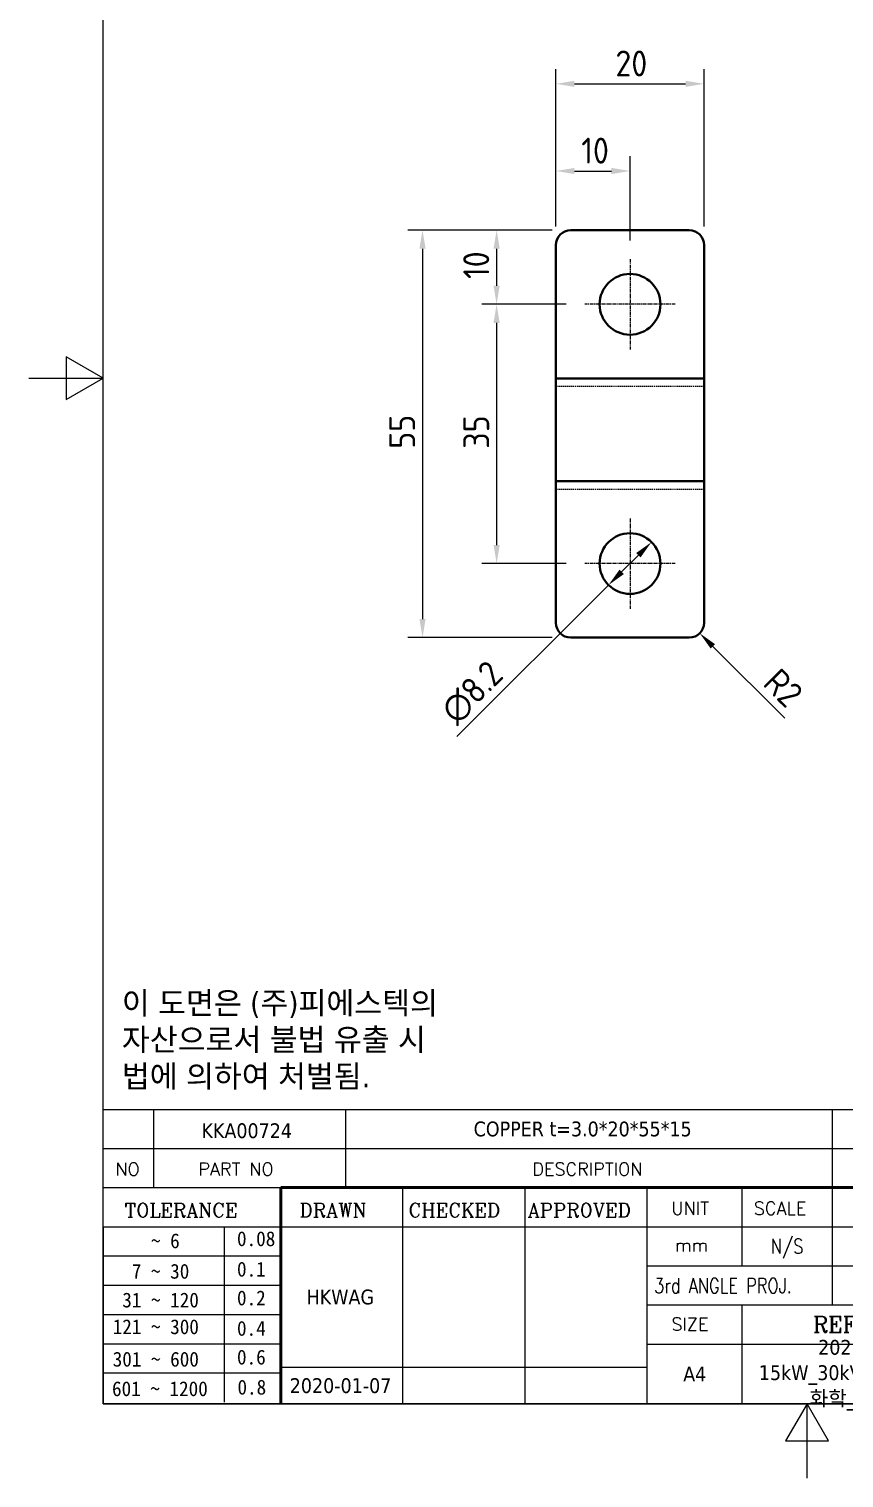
# Model space of a CAD drawing. Header units: millimetres. Extents: x 0 to 210, y 0 to 297.
# Drawn here: x 0 to 110, y 0 to 195.6 of the extents above; entities that cross this region are included whole.
import ezdxf
from ezdxf.enums import TextEntityAlignment as Align

# ---------------------------------------------------------------- set-up
doc = ezdxf.new("R2010")
doc.units = ezdxf.units.MM
doc.linetypes.add('CHAIN', pattern=[0.7087, 0.4724, -0.0591, 0.1181, -0.0591])
doc.linetypes.add('DASHED', pattern=[0.2067, 0.1654, -0.0413])
doc.layers.get('0').update_dxf_attribs({"color": 3, "lineweight": 25, "true_color": 0x00ff00})
for name, color, linetype, lineweight, true_color in [('가려진 것(ISO)', 2, 'DASHED', 18, 0xffff00), ('가시적인 것(ISO)', 3, 'Continuous', 40, 0x00ff00), ('기호(ISO)', 5, 'Continuous', 25, 0x0000ff), ('제목(ISO)', 5, 'Continuous', 50, 0x0000ff), ('중심 표식(ISO)', 1, 'Continuous', 25, 0xff0000), ('치수(ISO)', 2, 'Continuous', 25, 0xffff00)]:
    doc.layers.add(name, color=color, linetype=linetype, lineweight=lineweight, true_color=true_color)
doc.layers.add('경계(ISO)', color=7, linetype='Continuous', lineweight=25)
doc.styles.add('HAN_291', font='')
doc.styles.add('RC_284', font='ROMANC.shx')
doc.styles.add('RC_287', font='ROMANC.shx')
doc.styles.add('RC_292', font='ROMANC.shx')
doc.styles.add('문자 텍스트_PSTEK_POSCO', font='isocp.shx')
doc.styles.add('치수 텍스트_PSTEK_POSCO', font='isocp.shx')
doc.styles.add('텍스트 스타일198', font='tahoma.ttf')
doc.styles.add('텍스트 스타일333', font='ROMANC.shx', dxfattribs={"width": 0.800000011920929})
doc.styles.get('HAN_291').set_extended_font_data('GulimChe')
doc.dimstyles.new('치수_PSTEK_POSCO', dxfattribs={"dimtxt": 3.5, "dimasz": 2.5, "dimexe": 2, "dimexo": 2.5, "dimgap": 1, "dimtad": 1, "dimrnd": 1e-08, "dimdsep": 46, "dimtxsty": '치수 텍스트_PSTEK_POSCO', "dimcen": 0.09, "dimdle": 10, "dimclrd": 7, "dimclre": 7, "dimclrt": 2, "dimadec": 1, "dimazin": 2, "dimtfac": 1, "dimtmove": 0, "dimatfit": 3, "dimfxl": 1, "dimtolj": 1, "dimlwd": -1, "dimlwe": -1, "dimarcsym": 0})

# ---------------------------------------------------------------- blocks, each defined once
blk = doc.blocks.new('경계 Default Border')
at = {"layer": '경계(ISO)', "flags": 128}
for points in [[(10, 10), (10, 287.0000076293945), (200, 287.0000076293945), (200, 10), (10, 10)], [(0, 148.5000038146973), (10, 148.5000038146973), (5, 151.3867473602295), (5, 145.6132507324219), (10, 148.5000038146973)], [(105, 0), (105, 10), (102.1132469177246, 5), (107.8867530822754, 5), (105, 10)]]:
    blk.add_lwpolyline(points, dxfattribs=at)
blk = doc.blocks.new('제목 블록 PSTEK')
at = {"color": 180, "true_color": 0x3f00ff}
for p, q in [((182.475792979055, 11.79100474011392), (182.4757929790549, 51.56524660363496)), ((182.4757929790549, 51.56524660363496), (372.4757929537551, 51.56524660363496)), ((189.2651435055721, 51.56524660363496), (189.2651435055722, 41.00524660363494)), ((215.2152739891528, 41.00524660363494), (215.2152739891528, 51.56524660363496)), ((280.8758854511282, 51.56524660363496), (280.8758854511282, 41.00524660363494)), ((182.475792979055, 46.2852466036349), (372.4757929537551, 46.28524660363492)), ((182.475792979055, 41.00524660363493), (206.451475290024, 41.00524660363493)), ((222.9401812389276, 11.79100474011392), (222.9401812389276, 41.00524660363494)), ((239.4288871878316, 11.79100474011392), (239.4288871878316, 41.00524660363494)), ((255.9175931367356, 11.79100474011392), (255.9175931367356, 41.00524660363494)), ((268.6918866058747, 41.00524660363494), (268.6918866058747, 30.44524660363498)), ((280.8758854511282, 41.00524660363494), (280.8758854511282, 25.16524660363502)), ((182.475792979055, 35.72524660363497), (206.451475290024, 35.72524660363497)), ((198.8621818849491, 12.02524660363491), (198.8621818849491, 35.72524660363497)), ((206.451475290024, 35.72524660363497), (372.4757929537551, 35.72524660363497)), ((182.475792979055, 31.77524660363492), (206.451475290024, 31.77524660363492)), ((255.917593136736, 30.44524660363498), (372.4757929537552, 30.44524660363501)), ((182.475792979055, 27.82524660363487), (206.451475290024, 27.82524660363487)), ((182.475792979055, 23.87524660363505), (206.451475290024, 23.87524660363505)), ((255.9175931367359, 25.16524660363502), (372.4757929537552, 25.165246603635)), ((268.6918866058744, 25.16524660363502), (268.6918866058744, 11.79100474011392)), ((182.475792979055, 19.92524660363478), (206.451475290024, 19.92524660363478)), ((255.9175931367359, 19.88524660363481), (310.0881549537553, 19.88524660363481)), ((182.475792979055, 15.97524660363496), (206.451475290024, 15.97524660363496)), ((206.451475290024, 16.74100474011396), (255.9175931367359, 16.74100474011396)), ((182.475792979055, 11.79100474011392), (372.4757929537551, 11.79100474011389))]:
    blk.add_line(p, q, dxfattribs=at)
at = {"color": 7, "lineweight": 50}
for p, q in [((206.4514752900237, 11.79100474011392), (206.4514752900237, 41.00524660363494)), ((206.451475290024, 41.00524660363494), (372.4757929537551, 41.00524660363496))]:
    blk.add_line(p, q, dxfattribs=at)
at = {"layer": '제목(ISO)', "lineweight": 18}
blk.add_line((182.475792979055, 35.72500474011393), (182.475792979055, 11.79100474011392), dxfattribs=at)
at = {"color": 2, "true_color": 0xffff00}
for s, height, style, p in [('NO', 1.742399930953979, 'RC_284', (184.135398793432, 42.62317362549192)), ('PART NO', 1.742399930953979, 'RC_284', (195.3359407378685, 42.62317362549192)), ('DESCRIPTION', 1.742399930953979, 'RC_284', (240.4025565652523, 42.62317362549192)), (' TOLERANCE', 1.899999976158142, 'RC_287', (184.0872874387979, 37.00893196870329)), ('DRAWN', 1.899999976158142, 'RC_287', (208.9766620976279, 37.00893196870329)), ('CHECKED', 1.899999976158142, 'RC_287', (223.6856844514997, 37.00893196870329)), ('APPROVED', 1.899999976158142, 'RC_287', (239.7795453577791, 37.00893196870329)), ('UNIT', 1.742399930953979, 'RC_284', (259.1652673287452, 37.34317362549218)), ('SCALE', 1.742399930953979, 'RC_284', (270.2934779252897, 37.34317362549218)), ('    ~ 6', 2.000000029802322, 'HAN_291', (183.7721304966814, 32.8176515608431)), ('0.08', 2.000000029802322, 'HAN_291', (200.5467345600617, 33.09873600004101)), ('mm', 1.742399930953979, 'RC_284', (259.6505418159997, 32.3543089683787)), ('  7 ~ 30', 2.000000029802322, 'HAN_291', (183.7721304966814, 28.70538114822415)), ('0.1', 2.000000029802322, 'HAN_291', (200.5467345600617, 28.98646558742206)), (' 31 ~ 120', 2.000000029802322, 'HAN_291', (183.7721304966814, 24.82628181916237)), ('0.2', 2.000000029802322, 'HAN_291', (200.5467345600617, 25.10736625836028)), ('REFERENCE', 2.178000062704086, 'RC_292', (278.2741065029841, 21.43214925458022)), ('121 ~ 300', 2.000000029802322, 'HAN_291', (183.7721304966814, 21.21401206133254)), ('0.4', 2.000000029802322, 'HAN_291', (200.5467345600617, 20.99509650053045)), ('SIZE', 1.742399930953979, 'RC_284', (259.1652673287452, 21.69497768947366)), ('301 ~ 600', 2.000000029802322, 'HAN_291', (183.7721304966814, 16.83491273227077)), ('0.6', 2.000000029802322, 'HAN_291', (200.5467345600617, 17.11599717146868)), ('601 ~ 1200', 2.000000029802322, 'HAN_291', (183.6802025156883, 12.84759660881125)), ('0.8', 2.000000029802322, 'HAN_291', (200.6097246063884, 13.05732192299702))]:
    blk.add_text(s, height=height, dxfattribs=dict(at, style=style)).set_placement(p)
at = {"color": 7, "style": '텍스트 스타일333', "width": 0.7999999523162842}
blk.add_text('N/S', height=2.000000029802322, dxfattribs=at).set_placement((274.7838860285014, 33.08524660363496), align=Align.MIDDLE_CENTER)
at = {"color": 2, "true_color": 0xffff00, "style": '텍스트 스타일333', "width": 0.7999999523162842}
blk.add_text('3rd ANGLE PROJ.', height=2.000000029802322, dxfattribs=at).set_placement((256.8430306642954, 26.76148381654429))
at = {"layer": '제목(ISO)', "color": 7, "style": '텍스트 스타일198'}
for tag, p in [('부품_번호_001', (195.7547782848134, 47.68004260673702)), ('설명_001', (232.4795746014519, 47.92245856837096)), ('재질_001', (290.4746326517839, 47.92524659519488)), ("3._Q'TY_001", (312.7051684940307, 47.92188863680521)), ('질량\\P3;_001', (350.3046145979153, 48.1643332325385)), ('1._MODEL_NAME_001', (326.7684841840689, 37.52172745615292)), ('제목_001', (335.8143427205088, 32.12402853706239)), ('설계자_001', (209.9396160013646, 25.23446884679021)), ('부품_번호_001', (334.4140185380452, 26.8052465951949)), ('프로젝트_001', (278.9744245225954, 18.43818283951269)), ('시트_크기_001', (260.7634369704525, 14.8381256569732)), ('프로젝트_002', (270.968857657947, 15.01430360086118)), ('작성_날짜_001', (207.6662781715662, 13.26600473167383)), ('프로젝트_003', (277.8268382229195, 11.55047762554502))]:
    blk.add_attdef(tag, p, '', height=2.000000029802322, dxfattribs=at)
for tag, p in [('4._COLOR', (327.6805273250926, 48.92524660363493)), ('점검자', (231.1845342133799, 26.23312567187446)), ('엔지니어링_승인자', (247.673240162284, 26.23312567187446)), ('점검_날짜', (231.1845342133799, 14.26600474011394)), ('엔지니어링_승인_날짜', (247.6732401622839, 14.26600474011394))]:
    blk.add_attdef(tag, text='', height=2.000000029802322, dxfattribs=at).set_placement(p, align=Align.MIDDLE_CENTER)
blk = doc.blocks.new('*D22')
at = {"layer": 'Defpoints', "color": 0, "transparency": 16777216}
for p in [(81.1078069912348, 176.4648611801139), (71.1078069912348, 166.4648611801139), (81.1078069912348, 164.5648611801139)]:
    blk.add_point(p, dxfattribs=at)
at = {"layer": '치수(ISO)', "color": 7, "transparency": 16777216}
for p, q in [((71.1078069912348, 168.9648611801139), (71.1078069912348, 178.4648611801139)), ((81.1078069912348, 167.0648611801139), (81.1078069912348, 178.4648611801139)), ((73.6078069912348, 176.4648611801139), (78.6078069912348, 176.4648611801139))]:
    blk.add_line(p, q, dxfattribs=at)
for points in [[(73.6078069912348, 176.8815278467806), (73.6078069912348, 176.0481945134473), (71.1078069912348, 176.4648611801139)], [(78.6078069912348, 176.8815278467806), (78.6078069912348, 176.0481945134473), (81.1078069912348, 176.4648611801139)]]:
    blk.add_solid(points, dxfattribs=at)
at = {"layer": '치수(ISO)', "color": 2, "transparency": 16777216, "insert": (74.53142903847889, 179.2148611801139), "char_height": 3.5, "attachment_point": 4, "style": '치수 텍스트_PSTEK_POSCO'}
blk.add_mtext('\\A1;10', dxfattribs=at)
blk = doc.blocks.new('*D23')
at = {"layer": 'Defpoints', "color": 0, "transparency": 16777216}
for p in [(91.1078069912348, 188.2334612612095), (71.1078069912348, 166.4648611801139), (91.1078069912348, 166.4648611801139)]:
    blk.add_point(p, dxfattribs=at)
at = {"layer": '치수(ISO)', "color": 7, "transparency": 16777216}
for p, q in [((71.1078069912348, 168.9648611801139), (71.1078069912348, 190.2334612612095)), ((91.1078069912348, 168.9648611801139), (91.1078069912348, 190.2334612612095)), ((73.6078069912348, 188.2334612612095), (88.6078069912348, 188.2334612612095))]:
    blk.add_line(p, q, dxfattribs=at)
for points in [[(73.6078069912348, 188.6501279278761), (73.6078069912348, 187.8167945945428), (71.1078069912348, 188.2334612612095)], [(88.6078069912348, 188.6501279278761), (88.6078069912348, 187.8167945945428), (91.1078069912348, 188.2334612612095)]]:
    blk.add_solid(points, dxfattribs=at)
at = {"layer": '치수(ISO)', "color": 2, "transparency": 16777216, "insert": (79.13699006210092, 190.9838057493984), "char_height": 3.5, "attachment_point": 4, "style": '치수 텍스트_PSTEK_POSCO'}
blk.add_mtext('\\A1;20', dxfattribs=at)
blk = doc.blocks.new('*D24')
at = {"layer": 'Defpoints', "color": 0, "transparency": 16777216}
for p in [(73.1078069912348, 168.4648611801139), (63.10780699123481, 158.464861180114), (75.00780699123479, 158.4648611801139)]:
    blk.add_point(p, dxfattribs=at)
at = {"layer": '치수(ISO)', "color": 7, "transparency": 16777216}
for p, q in [((70.6078069912348, 168.4648611801139), (61.10780699123481, 168.464861180114)), ((63.10780699123481, 165.964861180114), (63.10780699123481, 160.964861180114)), ((72.50780699123479, 158.4648611801139), (61.10780699123481, 158.464861180114))]:
    blk.add_line(p, q, dxfattribs=at)
for points in [[(62.69114032456815, 165.964861180114), (63.52447365790147, 165.964861180114), (63.10780699123481, 168.464861180114)], [(62.69114032456815, 160.964861180114), (63.52447365790147, 160.964861180114), (63.10780699123481, 158.464861180114)]]:
    blk.add_solid(points, dxfattribs=at)
at = {"layer": '치수(ISO)', "color": 2, "transparency": 16777216, "insert": (60.35780699123478, 161.888483227358), "char_height": 3.5, "attachment_point": 4, "rotation": 90, "style": '치수 텍스트_PSTEK_POSCO'}
blk.add_mtext('\\A1;10', dxfattribs=at)
blk = doc.blocks.new('*D25')
at = {"layer": 'Defpoints', "color": 0, "transparency": 16777216}
for p in [(75.00780699123479, 158.4648611801139), (63.1078069912348, 123.4648611801139), (75.00780699123483, 123.4648611801139)]:
    blk.add_point(p, dxfattribs=at)
at = {"layer": '치수(ISO)', "color": 7, "transparency": 16777216}
for p, q in [((72.50780699123479, 158.4648611801139), (61.1078069912348, 158.464861180114)), ((63.1078069912348, 155.964861180114), (63.1078069912348, 125.9648611801139)), ((72.50780699123483, 123.4648611801139), (61.1078069912348, 123.4648611801139))]:
    blk.add_line(p, q, dxfattribs=at)
for points in [[(62.69114032456814, 155.964861180114), (63.52447365790147, 155.964861180114), (63.1078069912348, 158.464861180114)], [(62.69114032456813, 125.9648611801139), (63.52447365790146, 125.9648611801139), (63.1078069912348, 123.4648611801139)]]:
    blk.add_solid(points, dxfattribs=at)
at = {"layer": '치수(ISO)', "color": 2, "transparency": 16777216, "insert": (60.35780699123477, 138.9673738066986), "char_height": 3.5, "attachment_point": 4, "rotation": 90, "style": '치수 텍스트_PSTEK_POSCO'}
blk.add_mtext('\\A1;35', dxfattribs=at)
blk = doc.blocks.new('*D26')
at = {"layer": 'Defpoints', "color": 0, "transparency": 16777216}
for p in [(73.1078069912348, 168.4648611801139), (53.1078069912348, 113.4648611801139), (73.10780699123482, 113.4648611801139)]:
    blk.add_point(p, dxfattribs=at)
at = {"layer": '치수(ISO)', "color": 7, "transparency": 16777216}
for p, q in [((70.6078069912348, 168.4648611801139), (51.10780699123481, 168.464861180114)), ((53.10780699123481, 165.964861180114), (53.1078069912348, 115.9648611801139)), ((70.60780699123482, 113.4648611801139), (51.1078069912348, 113.4648611801139))]:
    blk.add_line(p, q, dxfattribs=at)
for points in [[(52.69114032456815, 165.964861180114), (53.52447365790147, 165.964861180114), (53.10780699123481, 168.464861180114)], [(52.69114032456814, 115.9648611801139), (53.52447365790147, 115.9648611801139), (53.1078069912348, 113.4648611801139)]]:
    blk.add_solid(points, dxfattribs=at)
at = {"layer": '치수(ISO)', "color": 2, "transparency": 16777216, "insert": (50.35780699123478, 138.9673738066986), "char_height": 3.5, "attachment_point": 4, "rotation": 90, "style": '치수 텍스트_PSTEK_POSCO'}
blk.add_mtext('\\A1;55', dxfattribs=at)
blk = doc.blocks.new('*D27')
at = {"layer": 'Defpoints', "color": 0, "transparency": 16777216}
for p in [(84.00694479410012, 126.3639989829784), (78.20866918836967, 120.5657233772497)]:
    blk.add_point(p, dxfattribs=at)
at = {"layer": '치수(ISO)', "color": 7, "transparency": 16777216}
for p, q in [((82.2391778411335, 124.5962320300123), (79.9764361413363, 122.3334903302158)), ((78.20866918836967, 120.5657233772497), (57.75376149867284, 100.1108156875588))]:
    blk.add_line(p, q, dxfattribs=at)
for points in [[(81.94455001563914, 124.8908598555068), (82.53380566662784, 124.3016042045179), (84.00694479410012, 126.3639989829784)], [(79.68180831584195, 122.6281181557102), (80.27106396683065, 122.0388625047214), (78.20866918836967, 120.5657233772497)]]:
    blk.add_solid(points, dxfattribs=at)
at = {"layer": '치수(ISO)', "color": 2, "transparency": 16777216, "insert": (56.51608104166233, 102.762709706943), "char_height": 3.5, "attachment_point": 4, "rotation": 44.99999999999169, "style": '치수 텍스트_PSTEK_POSCO'}
blk.add_mtext('\\A1;∅8.2', dxfattribs=at)
blk = doc.blocks.new('*D28')
at = {"layer": 'Defpoints', "color": 0, "transparency": 16777216}
for p in [(89.10780699123471, 115.4648611801138), (90.52202055360799, 114.0506476177409)]:
    blk.add_point(p, dxfattribs=at)
at = {"layer": '치수(ISO)', "color": 7, "transparency": 16777216}
blk.add_line((101.9961543892178, 102.5765137821342), (92.2897875065746, 112.2828806647748), dxfattribs=at)
blk.add_solid([(92.58441533206894, 112.5775084902692), (91.99515968108025, 111.9882528392803), (90.52202055360799, 114.0506476177409)], dxfattribs=at)
at = {"layer": '치수(ISO)', "color": 2, "transparency": 16777216, "insert": (100.1153477872346, 108.3468948605114), "char_height": 3.5, "attachment_point": 4, "rotation": 315.0000000000078, "style": '치수 텍스트_PSTEK_POSCO'}
blk.add_mtext('\\A1;R2', dxfattribs=at)

msp = doc.modelspace()

# ---------------------------------------------------------------- linework, layer by layer
at = {"layer": '가려진 것(ISO)'}
for p, q in [((91.10780699123481, 147.3480172103069), (71.10780699123481, 147.3480172103069)), ((91.10780699123481, 133.4648611801139), (71.10780699123481, 133.4648611801139))]:
    msp.add_line(p, q, dxfattribs=at)
at = {"layer": '가시적인 것(ISO)'}
for p, q in [((89.1078069912348, 168.4648611801139), (73.1078069912348, 168.4648611801139)), ((71.10780699123481, 148.4648611801139), (71.1078069912348, 166.4648611801139)), ((91.1078069912348, 166.4648611801139), (91.10780699123481, 148.4648611801139)), ((91.10780699123481, 148.4648611801139), (71.10780699123481, 148.4648611801139)), ((71.10780699123481, 134.5817051499209), (71.10780699123481, 148.4648611801139)), ((91.10780699123481, 148.4648611801139), (91.10780699123481, 134.581705149921)), ((91.10780699123481, 134.581705149921), (71.10780699123481, 134.5817051499209)), ((71.10780699123482, 115.4648611801139), (71.10780699123481, 134.5817051499209)), ((91.10780699123481, 134.581705149921), (91.10780699123482, 115.4648611801139)), ((89.10780699123481, 113.4648611801139), (73.10780699123482, 113.4648611801139))]:
    msp.add_line(p, q, dxfattribs=at)
for centre in [(81.1078069912348, 158.4648611801139), (81.10780699123482, 123.4648611801139)]:
    msp.add_circle(centre, 4.1, dxfattribs=at)
for centre, radius, start, end in [((73.10780699123481, 166.4648611801139), 2, 90, 180), ((89.1078069912348, 166.4648611801139), 2.000000000000002, 0, 90), ((73.10780699123482, 115.4648611801139), 2.000000000000002, 180, 270), ((89.10780699123481, 115.4648611801139), 2, 270, 0)]:
    msp.add_arc(centre, radius, start, end, dxfattribs=at)
at = {"layer": '중심 표식(ISO)', "linetype": 'CHAIN'}
for p, q in [((81.1078069912348, 164.5648611801139), (81.1078069912348, 152.3648611801139)), ((87.20780699123479, 158.4648611801139), (75.00780699123479, 158.4648611801139)), ((81.10780699123482, 129.5648611801139), (81.10780699123482, 117.3648611801139)), ((87.20780699123482, 123.4648611801139), (75.00780699123483, 123.4648611801139))]:
    msp.add_line(p, q, dxfattribs=at)

# ---------------------------------------------------------------- block references
msp.add_blockref('경계 Default Border', (0, 0))
ref = msp.add_blockref('제목 블록 PSTEK', (-172.4757929537552, -1.791004740113895))
ref.add_attrib('설계자_001', 'HKWAG', (37.4638230476094, 23.44346410667632), dxfattribs={"layer": '제목(ISO)', "color": 7, "height": 2.000000029802322, "style": '텍스트 스타일198'})
ref.add_attrib('프로젝트_001', '2021_컨버터_DC', (106.4986315688402, 16.64717809939879), dxfattribs={"layer": '제목(ISO)', "color": 7, "height": 2.000000029802322, "style": '텍스트 스타일198'})
ref.add_attrib('시트_크기_001', 'A4', (88.28764401669724, 13.04712091685931), dxfattribs={"layer": '제목(ISO)', "color": 7, "height": 2.000000029802322, "style": '텍스트 스타일198'})
ref.add_attrib('작성_날짜_001', '2020-01-07', (35.19048521781103, 11.47499999155994), dxfattribs={"layer": '제목(ISO)', "color": 7, "height": 2.000000029802322, "style": '텍스트 스타일198'})
ref.add_attrib('설명_001', 'COPPER t=3.0*20*55*15', (60.00378164769678, 46.13145382825707), dxfattribs={"layer": '제목(ISO)', "color": 7, "height": 2.000000029802322, "style": '텍스트 스타일198'})
ref.add_attrib('부품_번호_001', 'KKA00724', (23.2789853310582, 45.88903786662313), dxfattribs={"layer": '제목(ISO)', "color": 7, "height": 2.000000029802322, "style": '텍스트 스타일198'})
ref.add_attrib('프로젝트_002', '15kW_30kV_500mA_1대_상림', (98.49306470419181, 13.22329886074729), dxfattribs={"layer": '제목(ISO)', "color": 7, "height": 2.000000029802322, "style": '텍스트 스타일198'})
ref.add_attrib('프로젝트_003', '화학_피에스솔루텍', (105.3510452691644, 9.759472885431132), dxfattribs={"layer": '제목(ISO)', "color": 7, "height": 2.000000029802322, "style": '텍스트 스타일198'})

# ---------------------------------------------------------------- texts
at = {"layer": '기호(ISO)', "color": 7, "insert": (12.5345017592702, 59.03223318725009), "char_height": 3.00000011920929, "width": 60.84077827472761, "attachment_point": 4, "line_spacing_factor": 0.9878842234611511, "style": '문자 텍스트_PSTEK_POSCO'}
msp.add_mtext('{\\fTahoma|b0|i0;\\H3.0000;이 도면은 (주)피에스텍의\\P자산으로서 불법 유출 시 \\P법에 의하여 처벌됨.}', dxfattribs=at)

# ---------------------------------------------------------------- dimensions: what is measured, and where the dimension line sits
at = {"layer": '치수(ISO)', "color": 7}
for base, p2, picture, middle in [((91.1078069912348, 188.2334612612095), (91.1078069912348, 166.4648611801139), '*D23', (81.10780699123478, 188.2334612612095)), ((81.1078069912348, 176.4648611801139), (81.1078069912348, 164.5648611801139), '*D22', (76.1078069912348, 176.4648611801139))]:
    dim = msp.add_linear_dim(base=base, p1=(71.1078069912348, 166.4648611801139), p2=p2, dimstyle='치수_PSTEK_POSCO', override={"dimdec": 2, "dimtp": 0, "dimtm": -0, "dimtdec": 2, "dimtofl": 0, "dimatfit": 1}, dxfattribs=at)
    dim.commit()
    dim.dimension.update_dxf_attribs({"geometry": picture, "text_midpoint": middle, "dimtype": 160})
for base, p1, p2, picture, middle in [((53.1078069912348, 113.4648611801139), (73.1078069912348, 168.4648611801139), (73.10780699123482, 113.4648611801139), '*D26', (53.10780699123478, 140.9648611801139)), ((63.10780699123481, 158.464861180114), (73.1078069912348, 168.4648611801139), (75.00780699123479, 158.4648611801139), '*D24', (63.10780699123478, 163.4648611801139)), ((63.1078069912348, 123.4648611801139), (75.00780699123479, 158.4648611801139), (75.00780699123483, 123.4648611801139), '*D25', (63.10780699123477, 140.9648611801139))]:
    dim = msp.add_linear_dim(base=base, p1=p1, p2=p2, angle=90, dimstyle='치수_PSTEK_POSCO', override={"dimdec": 2, "dimtp": 0, "dimtm": -0, "dimtdec": 2, "dimtofl": 0, "dimatfit": 1}, dxfattribs=at)
    dim.commit()
    dim.dimension.update_dxf_attribs({"geometry": picture, "text_midpoint": middle, "dimtype": 160})
dim = msp.add_diameter_dim_2p(p1=(84.00694479410012, 126.3639989829784), p2=(78.20866918836967, 120.5657233772497), dimstyle='치수_PSTEK_POSCO', override={"dimdec": 2, "dimlfac": 1.000000000000012, "dimtp": 0, "dimtm": -0, "dimtdec": 2, "dimatfit": 2}, dxfattribs=at)
dim.commit()
dim.dimension.update_dxf_attribs({"geometry": '*D27', "text_midpoint": (61.38129236314073, 103.7383465520256), "dimtype": 163})
dim = msp.add_radius_dim(center=(89.10780699123471, 115.4648611801138), mpoint=(90.52202055360799, 114.0506476177409), dimstyle='치수_PSTEK_POSCO', override={"dimdec": 2, "dimcen": 0, "dimtp": 0, "dimtm": -0, "dimtdec": 2, "dimtofl": 0}, dxfattribs=at)
dim.commit()
dim.dimension.update_dxf_attribs({"geometry": '*D28', "text_midpoint": (99.72980407853424, 104.8428640928172), "dimtype": 164})

doc.saveas('drawing.dxf')
